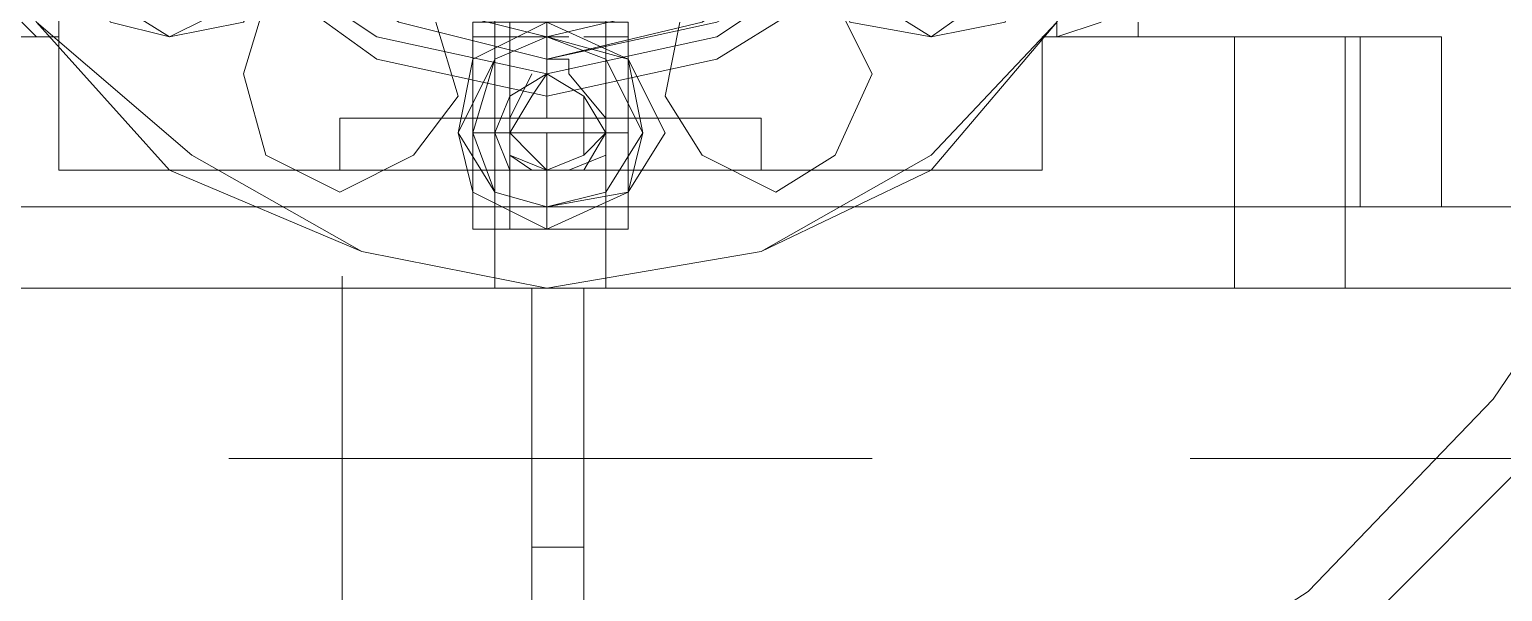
# Model space of a CAD drawing. Header units: millimetres. Extents: x 3220 to 226993, y 817 to 176024.
# Drawn here: x 158207 to 158495.2, y 88434.9 to 88544.8 of the extents above; entities that cross this region are included whole.
import ezdxf

# ---------------------------------------------------------------- set-up
doc = ezdxf.new("R2010")
doc.units = ezdxf.units.MM
doc.linetypes.add('AXES', pattern=[50.8, 31.75, -6.35, 6.35, -6.35])
doc.layers.add('Axe', color=1, linetype='AXES', lineweight=9)

# ---------------------------------------------------------------- blocks, each defined once
blk = doc.blocks.new('section c-d')
at = {"layer": 'Axe', "ltscale": 15}
blk.add_line((9000, -4000), (9000, 33323.92), dxfattribs=at)
blk = doc.blocks.new('ligne broyage L 2')
at = {"color": 7, "linetype": 'Continuous', "lineweight": 5, "true_color": 0x000007}
for points in [[(-195.29, 10972.1), (-225.67, 10924.36), (-244.47, 10872.29), (-247.37, 10815.87), (-244.47, 10760.9), (-225.67, 10708.82), (-195.29, 10661.09), (-154.78, 10620.58), (-107.05, 10590.2), (-54.97, 10571.4), (0, 10564.17), (56.42, 10571.4), (108.49, 10590.2), (156.23, 10620.58), (196.73, 10661.09), (227.11, 10708.82), (244.47, 10760.9), (251.7, 10815.87), (244.47, 10872.29), (227.11, 10924.36), (196.73, 10972.1)], [(-185.16, 10964.87), (-214.09, 10920.02), (-228.56, 10867.95), (-235.79, 10815.87), (-228.56, 10760.9), (-214.09, 10713.16), (-185.16, 10668.32), (-147.55, 10630.71), (-102.71, 10601.78), (-50.63, 10582.97), (0, 10580.08), (52.08, 10582.97), (104.15, 10601.78), (149, 10630.71), (185.16, 10668.32), (215.54, 10713.16), (234.35, 10760.9), (237.24, 10815.87), (234.35, 10867.95), (215.54, 10920.02), (185.16, 10964.87)], [(-118.62, 10775.37), (-99.81, 10742.1), (-69.44, 10716.06), (-36.16, 10697.25), (0, 10690.02), (41.95, 10697.25), (75.22, 10716.06), (99.81, 10742.1), (118.62, 10775.37), (125.85, 10815.87), (118.62, 10853.48), (99.81, 10891.09), (75.22, 10917.13), (41.95, 10934.49), (0, 10941.72), (-36.16, 10934.49), (-73.78, 10917.13), (-99.81, 10891.09), (-118.62, 10853.48)], [(-118.62, 10775.37), (-99.81, 10742.1), (-73.78, 10713.16), (-36.16, 10697.25), (0, 10690.02), (41.95, 10697.25), (75.22, 10713.16), (99.81, 10742.1), (118.62, 10775.37), (125.85, 10815.87), (118.62, 10853.48), (99.81, 10886.75), (75.22, 10917.13), (41.95, 10934.49), (0, 10938.83), (-36.16, 10934.49), (-69.44, 10917.13), (-99.81, 10886.75), (-118.62, 10853.48)], [(11.57, 10690.02), (-10.13, 10690.02), (-10.13, 10891.09)], [(11.57, 10690.02), (11.57, 10891.09), (11.57, 10891.09)], [(-95.47, 10739.2), (-95.47, 10815.87)], [(-85.35, 10815.87), (-76.67, 10782.6), (-59.31, 10753.67), (-33.27, 10734.86), (0, 10727.63), (33.27, 10734.86), (63.65, 10753.67), (82.46, 10782.6), (89.69, 10815.87)], [(-85.35, 10815.87), (-76.67, 10782.6), (-59.31, 10756.56), (-33.27, 10739.2), (0, 10731.97), (33.27, 10739.2), (59.31, 10756.56), (78.12, 10782.6), (85.35, 10815.87)], [(-81.01, 10815.87), (-73.78, 10782.6), (-54.97, 10756.56), (-28.93, 10742.1), (0, 10734.86), (33.27, 10742.1), (59.31, 10756.56), (75.22, 10782.6), (82.46, 10815.87)], [(99.81, 10815.87), (99.81, 10739.2)], [(-40.5, 10749.33), (-54.97, 10746.44), (-59.31, 10731.97), (-54.97, 10716.06), (-40.5, 10708.82), (-26.04, 10716.06), (-17.36, 10727.63), (-21.7, 10742.1)], [(26.04, 10742.1), (23.15, 10727.63), (30.38, 10716.06), (44.84, 10708.82), (56.42, 10716.06), (63.65, 10731.97), (56.42, 10746.44), (44.84, 10749.33), (33.27, 10749.33)], [(-99.81, 10739.2), (-102.71, 10742.1)], [(-14.47, 10742.1), (-14.47, 10739.2)], [(-14.47, 10742.1), (15.91, 10742.1), (15.91, 10739.2)], [(-7.23, 10742.1), (-7.23, 10739.2), (-14.47, 10739.2)], [(0, 10739.2), (0, 10742.1)], [(108.49, 10742.1), (99.81, 10739.2)], [(115.73, 10742.1), (115.73, 10739.2), (118.62, 10739.2)], [(-95.47, 10739.2), (-154.78, 10739.2)], [(-95.47, 10713.16), (-95.47, 10739.2)], [(-14.47, 10723.29), (-14.47, 10739.2)], [(-10.13, 10720.4), (-10.13, 10739.2)], [(-7.23, 10739.2), (-7.23, 10720.4), (-7.23, 10720.4)], [(0, 10739.2), (-7.23, 10739.2)], [(0, 10723.29), (0, 10739.2)], [(4.34, 10739.2), (0, 10739.2)], [(15.91, 10739.2), (7.23, 10739.2)], [(11.57, 10720.4), (11.57, 10739.2)], [(11.57, 10720.4), (11.57, 10739.2)], [(15.91, 10723.29), (15.91, 10739.2)], [(96.92, 10739.2), (96.92, 10713.16)], [(156.23, 10739.2), (96.92, 10739.2)], [(134.53, 10739.2), (134.53, 10705.93)], [(159.12, 10734.86), (159.12, 10739.2), (156.23, 10739.2)], [(156.23, 10739.2), (170.7, 10739.2), (170.7, 10739.2)], [(156.23, 10705.93), (156.23, 10739.2)], [(175.04, 10734.86), (175.04, 10739.2), (170.7, 10739.2)], [(0, 10731.97), (0, 10734.86)], [(0, 10731.97), (0, 10734.86)], [(4.34, 10734.86), (0, 10734.86), (0, 10731.97), (0, 10734.86)], [(4.34, 10734.86), (0, 10734.86), (0, 10731.97), (0, 10734.86)], [(4.34, 10731.97), (4.34, 10734.86)], [(4.34, 10731.97), (4.34, 10734.86), (4.34, 10734.86)], [(159.12, 10705.93), (159.12, 10734.86)], [(175.04, 10734.86), (175.04, 10705.93)], [(-2.89, 10731.97), (-7.23, 10723.29), (-7.23, 10716.06), (-2.89, 10713.16), (4.34, 10713.16), (11.57, 10716.06), (11.57, 10723.29), (4.34, 10731.97)], [(-40.5, 10723.29), (-40.5, 10713.16), (-69.44, 10713.16)], [(41.95, 10723.29), (-40.5, 10723.29)], [(-14.47, 10723.29), (0, 10723.29)], [(-14.47, 10720.4), (-14.47, 10723.29)], [(-7.23, 10720.4), (-7.23, 10723.29)], [(0, 10723.29), (15.91, 10723.29)], [(15.91, 10720.4), (15.91, 10723.29)], [(15.91, 10720.4), (15.91, 10723.29)], [(41.95, 10713.16), (41.95, 10723.29)], [(15.91, 10720.4), (-14.47, 10720.4)], [(15.91, 10720.4), (-14.47, 10720.4)], [(-14.47, 10720.4), (15.91, 10720.4), (15.91, 10701.59)], [(0, 10720.4), (0, 10701.59), (-14.47, 10701.59)], [(-14.47, 10701.59), (-14.47, 10720.4), (-14.47, 10720.4)], [(-10.13, 10701.59), (-10.13, 10720.4)], [(11.57, 10720.4), (-7.23, 10720.4)], [(-7.23, 10720.4), (-7.23, 10701.59), (-7.23, 10701.59)], [(0, 10720.4), (11.57, 10720.4)], [(11.57, 10701.59), (11.57, 10720.4)], [(11.57, 10701.59), (11.57, 10720.4)], [(-95.47, 10713.16), (-95.47, 10716.06)], [(96.92, 10713.16), (96.92, 10716.06)], [(-95.47, 10713.16), (-69.44, 10713.16), (-69.44, 10713.16)], [(41.95, 10713.16), (-40.5, 10713.16)], [(41.95, 10713.16), (70.88, 10713.16)], [(75.22, 10713.16), (70.88, 10713.16)], [(96.92, 10713.16), (75.22, 10713.16)], [(-218.43, 10705.93), (222.77, 10705.93)], [(-218.43, 10690.02), (222.77, 10690.02), (222.77, 10705.93)], [(15.91, 10701.59), (15.91, 10705.93)], [(134.53, 10690.02), (134.53, 10705.93)], [(134.53, 10690.02), (134.53, 10705.93)], [(156.23, 10690.02), (156.23, 10705.93)], [(156.23, 10690.02), (156.23, 10705.93)], [(156.23, 10705.93), (159.12, 10705.93), (159.12, 10705.93)], [(170.7, 10705.93), (175.04, 10705.93), (175.04, 10705.93)], [(-14.47, 10701.59), (15.91, 10701.59), (0, 10701.59)], [(-7.23, 10701.59), (11.57, 10701.59)], [(11.57, 10690.02), (-10.13, 10690.02)], [(-2.89, 10639.39), (-2.89, 10690.02), (7.23, 10690.02)], [(7.23, 10690.02), (7.23, 10639.39)], [(-62.2, 10656.75), (63.65, 10656.75)], [(125.85, 10656.75), (251.7, 10656.75)], [(-2.89, 10639.39), (-2.89, 10227.11), (-2.89, 10227.11)], [(7.23, 10227.11), (7.23, 10639.39), (-2.89, 10639.39)]]:
    blk.add_lwpolyline(points, dxfattribs=at)
for points in [[(82.46, 10815.87), (75.22, 10846.25), (56.42, 10872.29), (30.38, 10891.09), (0, 10893.99), (-28.93, 10891.09), (-54.97, 10872.29), (-73.78, 10846.25), (-76.67, 10815.87), (-73.78, 10786.94), (-54.97, 10760.9), (-28.93, 10742.1), (0, 10734.86), (30.38, 10742.1), (56.42, 10760.9), (75.22, 10786.94)], [(78.12, 10815.87), (70.88, 10846.25), (56.42, 10867.95), (30.38, 10886.75), (0, 10891.09), (-28.93, 10886.75), (-50.63, 10867.95), (-69.44, 10846.25), (-73.78, 10815.87), (-69.44, 10786.94), (-50.63, 10760.9), (-28.93, 10746.44), (0, 10739.2), (30.38, 10746.44), (56.42, 10760.9), (70.88, 10786.94)], [(-50.63, 10756.56), (-59.31, 10772.47), (-73.78, 10775.37), (-85.35, 10772.47), (-92.58, 10756.56), (-85.35, 10742.1), (-73.78, 10739.2), (-59.31, 10742.1)], [(-54.97, 10756.56), (-59.31, 10768.13), (-73.78, 10775.37), (-85.35, 10768.13), (-88.24, 10756.56), (-85.35, 10746.44), (-73.78, 10739.2), (-59.31, 10746.44)], [(-54.97, 10756.56), (-59.31, 10768.13), (-73.78, 10775.37), (-85.35, 10768.13), (-88.24, 10756.56), (-85.35, 10746.44), (-73.78, 10739.2), (-59.31, 10746.44)], [(92.58, 10756.56), (85.35, 10768.13), (75.22, 10775.37), (63.65, 10768.13), (56.42, 10756.56), (63.65, 10746.44), (75.22, 10739.2), (85.35, 10746.44)], [(92.58, 10756.56), (85.35, 10768.13), (75.22, 10775.37), (63.65, 10768.13), (56.42, 10756.56), (63.65, 10746.44), (75.22, 10739.2), (85.35, 10746.44), (92.58, 10756.56), (89.69, 10772.47), (75.22, 10775.37), (59.31, 10772.47), (56.42, 10756.56), (59.31, 10742.1), (75.22, 10739.2), (89.69, 10742.1)], [(23.15, 10720.4), (15.91, 10734.86), (0, 10742.1), (-14.47, 10734.86), (-17.36, 10720.4), (-14.47, 10708.82), (0, 10701.59), (15.91, 10708.82)], [(18.81, 10720.4), (15.91, 10734.86), (0, 10739.2), (-10.13, 10734.86), (-17.36, 10720.4), (-10.13, 10708.82), (0, 10705.93), (15.91, 10708.82)], [(18.81, 10720.4), (11.57, 10734.86), (0, 10739.2), (-10.13, 10734.86), (-14.47, 10720.4), (-10.13, 10708.82), (0, 10705.93), (11.57, 10708.82)], [(18.81, 10720.4), (11.57, 10734.86), (0, 10739.2), (-10.13, 10734.86), (-14.47, 10720.4), (-10.13, 10708.82), (0, 10705.93), (11.57, 10708.82)], [(11.57, 10720.4), (7.23, 10727.63), (0, 10731.97), (-7.23, 10727.63), (-10.13, 10720.4), (-7.23, 10713.16), (7.23, 10713.16)], [(11.57, 10720.4), (7.23, 10727.63), (0, 10731.97), (-7.23, 10727.63), (-7.23, 10716.06), (0, 10713.16), (7.23, 10716.06)], [(7.23, 10720.4), (7.23, 10727.63), (0, 10731.97), (-2.89, 10727.63), (-7.23, 10720.4), (-2.89, 10716.06), (0, 10713.16), (7.23, 10716.06), (7.23, 10727.63), (0, 10731.97), (-2.89, 10727.63), (-7.23, 10720.4), (-2.89, 10716.06), (0, 10713.16), (7.23, 10716.06)], [(11.57, 10720.4), (7.23, 10727.63), (0, 10731.97), (-7.23, 10727.63), (-7.23, 10716.06), (0, 10713.16), (7.23, 10716.06)]]:
    blk.add_lwpolyline(points, close=True, dxfattribs=at)

msp = doc.modelspace()

# ---------------------------------------------------------------- block references
at = {"color": 2}
msp.add_blockref('section c-d', (149268.23, 77542.36), dxfattribs=at)
msp.add_blockref('ligne broyage L 2', (158308.23, 77804.19))

doc.saveas('drawing.dxf')
